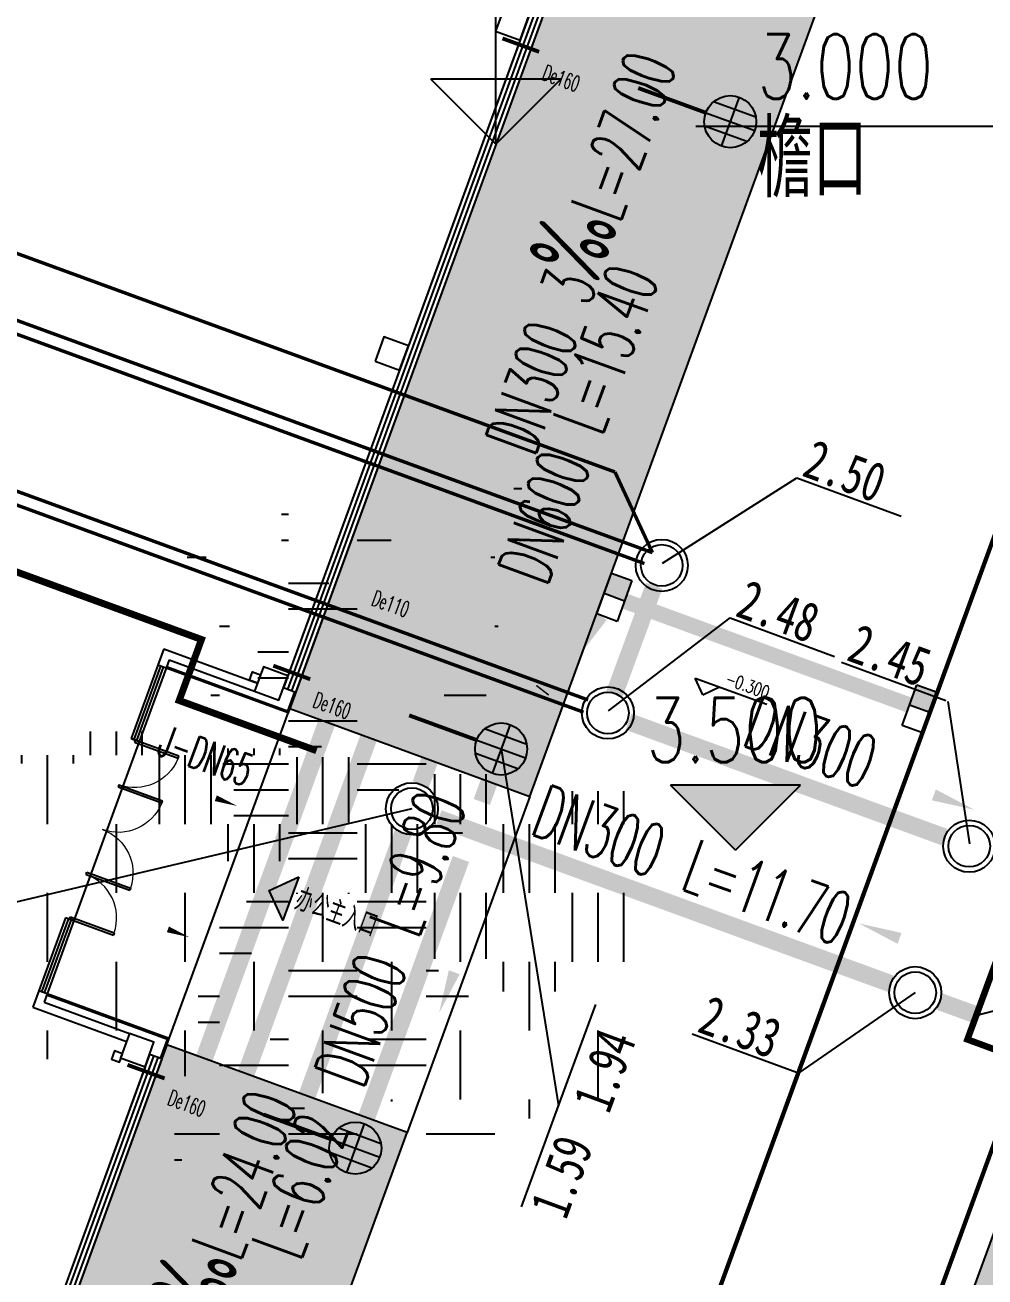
# Model space of a CAD drawing. Extents: x -111898 to 889894, y -2 to 1194865.
# Drawn here: x 726037 to 748177, y 953080 to 981947 of the extents above; entities that cross this region are included whole.
import ezdxf

# ---------------------------------------------------------------- set-up
doc = ezdxf.new("R2010")
doc.units = 0
doc.header["$LTSCALE"] = 10
doc.header["$MEASUREMENT"] = 0
doc.linetypes.add('CONTINOUS', pattern=[0])
doc.layers.get('Defpoints').update_dxf_attribs({"color": 210})
for name, color, linetype in [('0-WALL', 252, 'Continuous'), ('1-单体污水', 50, 'Continuous'), ('1-单体雨水', 131, 'Continuous'), ('10平面$0$A-TEXT', 61, 'Continuous'), ('10平面$0$FH-tri', 180, 'Continuous'), ('10平面$0$WINDOW', 4, 'Continuous'), ('A-HATCH-1', 8, 'Continuous'), ('CURTWALL', 252, 'Continuous'), ('DIM_污水', 2, 'Continuous'), ('DIM_雨水', 4, 'Continuous'), ('Gps-ZF雨水', 4, 'TG_Y'), ('TEXT_污水', 2, 'Continuous'), ('TEXT_给水', 3, 'Continuous'), ('TEXT_雨水', 4, 'Continuous'), ('TWT_雨水口', 4, 'Continuous'), ('WALL', 252, 'Continuous'), ('WELL_污水', 2, 'Continuous'), ('WELL_雨水', 4, 'Continuous'), ('WINDOW', 252, 'Continuous'), ('污水标高', 2, 'Continuous'), ('雨水标高', 4, 'Continuous')]:
    doc.layers.add(name, color=color, linetype=linetype)
for name, color, linetype, lineweight in [('GPS-ZF污水', 2, 'TG_W', 60), ('GPS-ZF消防', 1, 'TG_X', 60), ('GPS-ZF给水', 3, 'TG_J', 60)]:
    doc.layers.add(name, color=color, linetype=linetype, lineweight=lineweight)
doc.styles.add('-宋体', font='', dxfattribs={"width": 0.75})
doc.styles.add('10平面$0$A-STANDARD', font='SIMPLEX', dxfattribs={"bigfont": 'GBCBIG'})
doc.styles.add('_TWT_PIPEDN', font='SIMPLEX', dxfattribs={"width": 0.6, "height": 3, "bigfont": 'HZTXT'})
doc.styles.add('A-STANDARD', font='SIMPLEX', dxfattribs={"bigfont": 'GBCBIG'})
doc.styles.add('TG_LINETYPE', font='SIMPLEX', dxfattribs={"width": 0.8, "height": 3.5, "bigfont": 'HZTXT'})
doc.styles.get('-宋体').set_extended_font_data('SimSun')
doc.linetypes.add('TG_J', pattern='A,2,-0.3,["J",TG_LINETYPE,S=0.1,R=0,X=-0.23,Y=-0.15],0', length=2.3)
doc.linetypes.add('TG_W', pattern='A,2,-0.3,["W",TG_LINETYPE,S=0.1,R=0,X=-0.23,Y=-0.15],0', length=2.3)
doc.linetypes.add('TG_WX', pattern='A,3,-0.6,["WX",TG_LINETYPE,S=0.1,R=0,X=-0.52,Y=-0.15],0', length=3.6)
doc.linetypes.add('TG_X', pattern='A,5,-0.3,["X",TG_LINETYPE,S=0.1,R=0,X=-0.23,Y=-0.15],0', length=5.3)
doc.linetypes.add('TG_Y', pattern='A,2,-0.3,["Y",TG_LINETYPE,S=0.1,R=0,X=-0.25,Y=-0.15],0', length=2.3)
pattern_1 = [(359.7997433640027, (-824318.4315037844, 704905.547007917), (1605.582436069864, 1594.398018370558), [240, -48, 64, -48, 240, -960]), (359.7997433640027, (-824398.2632298586, 704953.8263224349), (1605.582436069864, 1594.398018370558), [160, -120, 240, -120, 160, -800]), (359.7997433640027, (-823836.0297703859, 705591.8651379333), (1605.582436069864, 1594.398018370558), [200, -80, 200, -1120]), (359.7997433640027, (-824634.9064412233, 705914.6592878089), (1605.582436069864, 1594.398018370558), [80, -160, 80, -1280]), (89.79974336400268, (-824474.9074177858, 705914.1000703559), (-1594.398018370558, 1605.582436069864), [143.9999999999999, -1456]), (89.79974336400268, (-823998.2656712648, 704952.4282678352), (-1594.398018370558, 1605.582436069864), [159.9999999999999, -1440]), (89.79974336400268, (-823596.0312352297, 705591.0263069854), (-1594.398018370558, 1605.582436069864), [159.9999999999999, -1440]), (44.79974336400269, (-823790.3228688356, 704935.7013820396), (5.59220884975889, 1599.99022725065), [160, -2102.7416992]), (134.7997433640026, (-824206.3203282473, 704937.1553562866), (-1599.99022725065, 5.59220884975889), [160, -2102.741699199999]), (63.23469218400269, (-823838.2946248171, 704943.8691028343), (5.59220893125007, 1599.990227220076), [160, -3417.7087632]), (75.76349989400268, (-823918.2661595461, 704952.1486643539), (5.592208906717815, 1599.990226980322), [159.9999999999999, -6436.969001599997]), (75.76349989400268, (-823516.0317235109, 705590.7466996894), (5.592208906717815, 1599.990226980322), [127.9999999999999, -6468.969001599997]), (75.76349989400268, (-824442.9076237795, 705913.9882301078), (5.592208906717815, 1599.990226980322), [112, -6484.969001599996]), (103.8359868340026, (-824078.2651829836, 704952.707878469), (5.592208790911286, 1599.990226980727), [160, -6436.9690016]), (103.8359868340026, (-823676.0307545778, 705591.3059200034), (5.592208790911286, 1599.990226980727), [128, -6468.9690016]), (103.8359868340026, (-824506.9072194216, 705914.2119125114), (5.592208790911286, 1599.990226980727), [112, -6484.969001599999]), (116.3647945640027, (-824158.2926564333, 704944.987541555), (5.592208209553519, 1599.990227222598), [159.9999999999999, -3417.706876319998])]

# ---------------------------------------------------------------- blocks, each defined once
blk = doc.blocks.new('10平面$0$JYC-1')
at = {"layer": '10平面$0$FH-tri'}
h = blk.add_hatch(color=2, dxfattribs=at)
h.dxf.hatch_style = 1
h.paths.add_polyline_path([(-244712.9403285183, 303230.2219687441), (-243462.9403285185, 301980.2219687448), (-244712.9403285192, 301980.2219687445)])
at = {"layer": '10平面$0$FH-tri', "color": 2}
blk.add_lwpolyline([(-244712.9403285183, 303230.2219687441), (-243462.9403285185, 301980.2219687448), (-243462.9403285185, 301980.2219687448), (-244712.9403285192, 301980.2219687445)], close=True, dxfattribs=at)
at = {"layer": '10平面$0$A-TEXT', "style": '10平面$0$A-STANDARD'}
blk.add_text('办公主入口', height=900.2364066193842, rotation=44.99999999999864, dxfattribs=at).set_placement((-243690.3052775309, 302507.882281895, -1.203174875455624e-09))
blk = doc.blocks.new('4#')
at = {"layer": 'GPS-ZF污水', "linetype": 'CONTINOUS', "const_width": 150}
blk.add_lwpolyline([(-20410.67418328507, 40023.72065235346), (-15610.67418328507, 40023.72065235346), (-15610.67418328507, 42123.72065235346), (-20410.67418328507, 42123.72065235346), (-20410.67418328507, 40023.72065235346)], dxfattribs=at)
at = {"layer": 'GPS-ZF污水', "linetype": 'CONTINOUS'}
for centre in [(-19022.24615546686, 41073.72065235346), (-16747.30680703113, 41073.72065235346)]:
    blk.add_ellipse(centre, major_axis=(352.6904729727191, -8.790351341670155), ratio=0.9999999999902313, start_param=3.166511194156282, end_param=9.449696501335868, dxfattribs=at)
at = {"layer": 'GPS-ZF污水', "linetype": 'CONTINOUS', "style": '-宋体', "width": 0.75}
blk.add_text('4#', height=604.2194092827003, dxfattribs=at).set_placement((-18212.9253522713, 40803.8970709756))
blk = doc.blocks.new('$DorLib2D$00000001')
for p, q in [((0.45, 0.9750000000000001), (0.5000000000000002, 0.9750000000000001)), ((0.45, 0), (0.45, 0.9750000000000001)), ((0.5, 0), (0.5, 0.9750000000000001)), ((0.5, 0), (0.45, 0))]:
    blk.add_line(p, q)
at = {"lineweight": 13}
blk.add_arc((0.475, 0), 0.975, 91.4692835813538, 180, dxfattribs=at)
blk = doc.blocks.new('10平面$0$$DorLib2D$00000002')
for p, q in [((-0.5, -1e-16), (-0.5000000000000007, 0.4875)), ((-0.4750000000000007, 0.4875), (-0.5000000000000007, 0.4875)), ((-0.475, 0), (-0.4750000000000007, 0.4875)), ((0.475, 0), (0.4750000000000007, 0.4875)), ((0.4750000000000007, 0.4875), (0.5000000000000007, 0.4875)), ((0.5, -1e-16), (0.5000000000000007, 0.4875)), ((-0.5, -1e-16), (-0.475, 0)), ((0.5, -1e-16), (0.475, 0))]:
    blk.add_line(p, q)
at = {"lineweight": 13}
for centre, start, end in [((-0.4875, 0), 0, 88.53071641864632), ((0.4875, 0), 91.46928358135372, 180)]:
    blk.add_arc(centre, 0.4875, start, end, dxfattribs=at)
blk = doc.blocks.new('10平面$0$$DorLib2D$00000001')
for p, q in [((0.45, 0.9750000000000001), (0.5000000000000002, 0.9750000000000001)), ((0.45, 0), (0.45, 0.9750000000000001)), ((0.5, 0), (0.5, 0.9750000000000001)), ((0.5, 0), (0.45, 0))]:
    blk.add_line(p, q)
at = {"lineweight": 13}
blk.add_arc((0.475, 0), 0.975, 91.4692835813538, 180, dxfattribs=at)
blk = doc.blocks.new('$TWTSYS$00000376')
for radius in [0.5, 0.4]:
    blk.add_circle((0, 0, 1e-08), radius)
blk = doc.blocks.new('$TWTSYS$00000375')
for p, q in [((0, 0.5, 1e-08), (0, -0.5, 1e-08)), ((0.4330127018911298, 0.25, 1e-08), (-0.4330127018911298, 0.25, 1e-08)), ((-0.5, 0, 1e-08), (0.5, 0, 1e-08)), ((0.4330127018911298, -0.25, 1e-08), (-0.4330127018911298, -0.25, 1e-08))]:
    blk.add_line(p, q)
blk.add_circle((0, 0, 1e-08), 0.5)
blk = doc.blocks.new('$TwtSys$00000424')
for p, q in [((-500, 250), (500, 250)), ((-500, -250), (-500, 250)), ((0, -250), (0, 250)), ((500, 250), (500, -250)), ((500, -250), (-500, -250))]:
    blk.add_line(p, q)
blk.add_solid([(0, 250), (500, 250), (0, -250), (500, -250)])

msp = doc.modelspace()

# ---------------------------------------------------------------- hatches: boundary and pattern name
at = {"layer": '0-WALL'}
h = msp.add_hatch(dxfattribs=at)
h.set_pattern_fill('草坪或沼泽', color=8, scale=400, angle=-0.2002566359973439)
h.set_pattern_definition([(359.7997433640027, (-824318.4315037844, 704905.547007917), (1605.582436069863, 1594.398018370559), [240, -48, 64, -48, 240, -960]), (359.7997433640027, (-824398.2632298586, 704953.8263224349), (1605.582436069863, 1594.398018370559), [160, -120, 240, -120, 160, -800]), (359.7997433640027, (-823836.0297703859, 705591.8651379333), (1605.582436069863, 1594.398018370559), [200, -80, 200, -1120]), (359.7997433640027, (-824634.9064412233, 705914.6592878089), (1605.582436069863, 1594.398018370559), [80, -160, 80, -1280]), (89.79974336400268, (-824474.9074177858, 705914.1000703559), (-1594.398018370559, 1605.582436069863), [143.9999999999999, -1456]), (89.79974336400268, (-823998.2656712648, 704952.4282678352), (-1594.398018370559, 1605.582436069863), [159.9999999999999, -1440]), (89.79974336400268, (-823596.0312352297, 705591.0263069854), (-1594.398018370559, 1605.582436069863), [159.9999999999999, -1440]), (44.79974336400269, (-823790.3228688356, 704935.7013820396), (5.592208849759004, 1599.99022725065), [160, -2102.7416992]), (134.7997433640026, (-824206.3203282473, 704937.1553562866), (-1599.99022725065, 5.592208849759004), [160, -2102.741699199999]), (63.23469218400269, (-823838.2946248171, 704943.8691028343), (5.59220893125007, 1599.990227220076), [160, -3417.7087632]), (75.76349989400268, (-823918.2661595461, 704952.1486643539), (5.592208906717815, 1599.990226980322), [159.9999999999999, -6436.969001599997]), (75.76349989400268, (-823516.0317235109, 705590.7466996894), (5.592208906717815, 1599.990226980322), [127.9999999999999, -6468.969001599997]), (75.76349989400268, (-824442.9076237795, 705913.9882301078), (5.592208906717815, 1599.990226980322), [112, -6484.969001599996]), (103.8359868340026, (-824078.2651829836, 704952.707878469), (5.592208790911286, 1599.990226980727), [160, -6436.9690016]), (103.8359868340026, (-823676.0307545778, 705591.3059200034), (5.592208790911286, 1599.990226980727), [128, -6468.9690016]), (103.8359868340026, (-824506.9072194216, 705914.2119125114), (5.592208790911286, 1599.990226980727), [112, -6484.969001599999]), (116.3647945640027, (-824158.2926564333, 704944.987541555), (5.592208209553178, 1599.990227222599), [159.9999999999999, -3417.706876319998])])
edge = h.paths.add_edge_path()
edge.add_line((741503.080184448, 933538.3785041557), (741712.8743052366, 934018.5682772384))
edge.add_line((741712.8743052366, 934018.5682772384), (745060.9552454832, 941812.8928240524))
edge.add_line((745060.9552454832, 941812.8928240524), (766890.8625025633, 1001849.757060884))
edge.add_line((766890.8625025633, 1001849.757060884), (760346.9803385618, 1016169.016480802))
edge.add_line((760346.9803385618, 1016169.016480802), (737579.7813486937, 1026362.540142416))
edge.add_line((737579.7813486937, 1026362.540142416), (720756.1066737059, 1037729.772585748))
edge.add_line((720756.1066737059, 1037729.772585748), (653654.6482844236, 1067773.00730121))
edge.add_line((653654.6482844236, 1067773.00730121), (467795.2523722532, 820503.805057405))
edge.add_line((467795.2523722532, 820503.805057405), (468143.5819697264, 820404.8905800567))
edge.add_line((468143.5819697264, 820404.8905800567), (647181.9210581663, 1058601.17751634))
edge.add_line((647181.9210581663, 1058601.17751634), (648464.5571284178, 1058132.562714933))
edge.add_line((648464.5571207884, 1058132.562719224), (650350.2345347288, 1063296.799167989))
edge.add_line((650350.2345423582, 1063296.79916179), (720796.1482157591, 1037558.685605405))
edge.add_line((720796.1482157591, 1037558.685607313), (718909.6024165037, 1032395.073365091))
edge.add_line((718909.6024165037, 1032395.073367475), (725484.4925989988, 1029992.897046445))
edge.add_line((725484.4925989988, 1029992.897044061), (726513.2580256346, 1032808.654232858))
edge.add_line((726513.2580256346, 1032808.654232858), (729331.0694041136, 1031779.138290285))
edge.add_line((729331.0694041136, 1031779.138290285), (728302.3631129148, 1028963.455247758))
edge.add_line((728302.3631129148, 1028963.455247758), (747084.5603098753, 1022101.192045091))
edge.add_line((747084.5603098753, 1022101.192045091), (755217.1409678343, 1018452.950707315))
edge.add_arc((743028.4986796263, 1006160.869893907), 17310.63983173795, -14.619993948344586, 45.2420907396521, ccw=False)
edge.add_line((759778.639899719, 1001791.542619108), (760685.9860529783, 1001458.081477521))
edge.add_line((760685.9860529783, 1001458.081477521), (765094.6488947752, 999847.3091386543))
edge.add_line((765094.6488947752, 999847.3091386543), (740941.6856303099, 933744.019746183))
edge.add_line((740941.6856303099, 933744.019746183), (741503.080184448, 933538.3785041557))
h = msp.add_hatch(dxfattribs=at)
h.set_pattern_fill('草坪或沼泽', color=8, scale=400, angle=-0.2002566359973439)
h.set_pattern_definition(pattern_1)
h.paths.add_polyline_path([(732141.3903880003, 966183.5176585899), (737682.6845164183, 964158.9496759162), (749076.0182413938, 995342.7907923446), (743534.7229609373, 997367.3591955886)])
msp.add_hatch(color=8, dxfattribs=at).paths.add_polyline_path([(742424.2002406004, 962921.2222536788), (743924.2002406004, 964421.2222536788), (740924.2002406004, 964421.2222536788)], flags=17)
h = msp.add_hatch(dxfattribs=at)
h.set_pattern_fill('草坪或沼泽', color=8, scale=400, angle=-0.2002566359973439)
h.set_pattern_definition(pattern_1)
edge = h.paths.add_edge_path()
edge.add_line((734851.5096888426, 956409.9530242668), (729310.2158732298, 958434.5208972679))
edge.add_line((729310.2158732298, 958434.5208972679), (717831.0927271727, 927015.868822454))
edge.add_line((717831.0926966551, 927015.8688310371), (713322.5828928831, 928663.090125917))
edge.add_line((713322.5829234007, 928663.0901211486), (712327.3821177366, 925939.2003539787))
edge.add_line((712327.3821177366, 925939.200350164), (712514.8227686766, 925870.7170089469))
edge.add_arc((716118.135817993, 935733.0765351043), 10500.00001626068, 249.9297113536683, 339.9297093554047)
edge.add_line((725980.4952158812, 932129.7631453262), (734851.5096888426, 956409.9530242668))
at = {"layer": 'A-HATCH-1'}
h = msp.add_hatch(dxfattribs=at)
h.set_pattern_fill('EARTH', color=256, scale=500)
h.set_pattern_definition([(0, (-40587605876.73991, -3379392106.176854), (1587.5, 1587.5), [1587.5, -1587.5]), (0, (-40587605876.73991, -3379391510.864357), (1587.5, 1587.5), [1587.5, -1587.5]), (0, (-40587605876.73992, -3379390915.551856), (1587.5, 1587.5), [1587.5, -1587.5]), (90, (-40587605678.30241, -3379390717.114344), (-1587.5, 1587.5), [1587.5, -1587.5]), (90, (-40587605082.98991, -3379390717.114352), (-1587.5, 1587.5), [1587.5, -1587.5]), (90, (-40587604487.67741, -3379390717.114357), (-1587.5, 1587.5), [1587.5, -1587.5])])
h.paths.add_polyline_path([(729310.2158274534, 958434.5209192024), (732141.3903803709, 966183.5176576362), (737682.6845087889, 964158.9496749626), (734851.509986389, 956409.9529160247)])
at = {"layer": 'GPS-ZF给水', "linetype": 'Continuous'}
for points in [[(730106.3133082642, 967778.7604035041), (730133.7671224498, 967853.902190054), (730208.9089082507, 967826.4483760995)], [(730106.3133082642, 967778.7604035041), (730181.4550950392, 967751.3065900303), (730208.9089082507, 967826.4483760995)], [(729592.2578196822, 966371.7774370934), (729517.116032829, 966399.2312505717), (729489.6634014114, 966324.0926991208)], [(729592.2578196822, 966371.7774370934), (729564.8007707765, 966296.6368324362), (729489.6634014114, 966324.0926991208)]]:
    msp.add_hatch(color=256, dxfattribs=at).paths.add_polyline_path(points)

# ---------------------------------------------------------------- linework, layer by layer
at = {"layer": '0-WALL'}
for p, q in [((765094.6488947752, 999847.3091386543), (740941.6856303099, 933744.019746183)), ((736896.679793823, 979198.8659142242), (736896.679793823, 984652.8519757972)), ((736896.679793823, 979198.8659142242), (735396.679793823, 980698.8659142242)), ((738396.679793823, 980698.8659142242), (735396.679793823, 980698.8659142242)), ((736896.679793823, 979198.8659142242), (738396.679793823, 980698.8659142242)), ((750251.5878138426, 979605.2216104255), (741509.3835825804, 979605.2216104255)), ((742424.2002406004, 962921.2222536788), (740924.2002406004, 964421.2222536788)), ((743924.2002406004, 964421.2222536788), (740924.2002406004, 964421.2222536788)), ((742424.2002406004, 962921.2222536788), (743924.2002406004, 964421.2222536788))]:
    msp.add_line(p, q, dxfattribs=at)
at = {"layer": '0-WALL', "color": 8, "const_width": 100}
msp.add_lwpolyline([(736867.1612925413, 938615.771479486), (741375.6199335936, 936969.0708917365), (764609.3808436277, 1000558.909410356), (760100.8714213255, 1002206.13904035)], close=True, dxfattribs=at)
at = {"layer": '0-WALL'}
msp.add_lwpolyline([(732141.3903880003, 966183.5176585899), (737682.6845164183, 964158.9496759162), (749076.0182413938, 995342.7907923446), (743534.7229609373, 997367.3591955886)], close=True, dxfattribs=at)
for points in [[(732278.6594080809, 966559.226636766), (732107.0730738523, 966089.5904678092), (729289.2560648802, 967119.1084765182)], [(732250.4812388304, 966569.5218170867), (732089.1900782469, 966128.0638183341), (729299.5512461546, 967147.2866462455)], [(729161.9272150877, 958116.0708030448), (729323.2183680418, 958557.5288017974), (726533.5795283201, 959576.7516301856)], [(729190.1053843382, 958105.7756227241), (729361.6917185667, 958575.4117916808), (726543.8747095945, 959604.929799913)]]:
    msp.add_lwpolyline(points, dxfattribs=at)
msp.add_lwpolyline([(734851.5096888426, 956409.9530242668), (729310.2158732298, 958434.5208972679), (717831.0926966551, 927015.8688310371), (713322.5829234007, 928663.0901211486), (712327.3821177366, 925939.200350164), (712514.8227686766, 925870.7170089469, 0.4142135521580693), (725980.4952158812, 932129.7631453262)], format="xyb", close=True, dxfattribs=at)
at = {"layer": '1-单体污水', "const_width": 80}
for points in [[(723939.9300608519, 977377.8230417953), (739643.0027766111, 971640.546240686)], [(721870.8060908201, 976590.0668987022), (740507.347625244, 969781.0175260291)], [(722019.694625366, 976216.2727793441), (740322.1554102781, 969529.2831944213)], [(720852.9075388792, 973022.7468079315), (739022.0258936766, 966384.4752286659)], [(721999.1877817991, 972284.5455178008), (738918.4349055174, 966102.9270628677)], [(740507.347625244, 969781.0175260291), (739643.0027766111, 971640.546240686)]]:
    msp.add_lwpolyline(points, dxfattribs=at)
at = {"layer": '1-单体雨水', "const_width": 90}
for points in [[(737048.002349365, 981638.2478655562), (737893.2744551083, 981329.4191331373)], [(740179.4639806162, 980494.1366147212), (741739.0738062749, 979924.3173550372)], [(731763.1378779295, 967173.4392279373), (732614.6458677398, 966862.3387688405)], [(734895.8891996767, 966028.881119154), (736454.2210763961, 965459.5408803379)], [(728400.6181788328, 957970.1371725784), (729256.0902926038, 957657.581763709)], [(731534.1772313562, 956825.2596071828), (733091.6896128799, 956256.2066697581)]]:
    msp.add_lwpolyline(points, dxfattribs=at)
at = {"layer": 'A-HATCH-1'}
msp.add_lwpolyline([(729310.2158274534, 958434.5209192024), (732141.3903803709, 966183.5176576362), (737682.6845087889, 964158.9496749626), (734851.509986389, 956409.9529160247)], close=True, dxfattribs=at)
at = {"layer": 'CURTWALL'}
for p, q in [((744007.9211394407, 999536.7101749132), (731996.8777052977, 966662.1784390161)), ((744101.8483729246, 999502.3929079757), (732090.8049387815, 966627.8611720786)), ((744195.7756064085, 999468.0756410384), (732184.7321722654, 966593.5439051413)), ((744289.7028398925, 999433.7583741008), (732278.6594057494, 966559.2266382037)), ((732278.6594057494, 966559.2266382037), (731996.8777052977, 966662.1784390161)), ((728908.3236739326, 958208.7274273776), (717789.5291793037, 927776.3037790202)), ((729002.2509074095, 958174.4101604209), (717883.4564127806, 927741.9865120635)), ((729096.1781408864, 958140.0928934643), (717977.3836462575, 927707.6692451069)), ((729190.1053743633, 958105.7756265076), (718071.3108797343, 927673.3519781502)), ((729190.1053743633, 958105.7756265076), (728908.3236739326, 958208.7274273776))]:
    msp.add_line(p, q, dxfattribs=at)
at = {"layer": 'Defpoints', "color": 1}
for points in [[(731398.9970240477, 966774.1548079238), (731211.1425547483, 966842.789341806), (731279.7770914915, 967030.6438087211), (731467.6315531614, 966962.009274839)], [(728286.3507075193, 958223.0407894836), (728098.49623822, 958291.6753233657), (728029.8617091062, 958103.8208559738), (728217.7161707762, 958035.1863225685)]]:
    msp.add_lwpolyline(points, close=True, dxfattribs=at)
at = {"layer": 'DIM_污水'}
for points in [[(745482.6118693235, 964752.8791578994, 0, 0, 0), (747935.6889262083, 963850.3100661025, 0, 266.6666666666667, 0), (746997.1974497876, 964195.6124678982, 0, 0, 0)], [(747721.0710673216, 960330.0931090103, 0, 0, 0), (745267.9940104368, 961232.6622008071, 0, 266.6666666666667, 0), (746206.4854868575, 960887.3597990115, 0, 0, 0)]]:
    msp.add_lwpolyline(points, format="xyseb", dxfattribs=at)
at = {"layer": 'DIM_雨水'}
for points in [[(741996.6099467161, 976662.1188410507, 0, 0, 0), (741083.333297241, 974213.0080240951, 0, 266.6666666666667, 0), (741432.7321665116, 975149.9821059952, 0, 0, 0)], [(736500.1669840696, 961618.2145293937, 0, 0, 0), (735586.8903345945, 959169.1037124381, 0, 266.6666666666667, 0), (735936.2892038651, 960106.0777943382, 0, 0, 0)]]:
    msp.add_lwpolyline(points, format="xyseb", dxfattribs=at)
at = {"layer": 'GPS-ZF污水', "ltscale": 0.1, "const_width": 400}
for points in [[(738061.1846312815, 972367.5310879835), (744018.7428215016, 988673.3224090524)], [(737563.584323932, 971005.6028425725), (737965.0952588816, 972104.5352087157)], [(737460.6314249184, 970723.8215433196), (737467.494951532, 970742.6069633047)], [(736293.8318902408, 967530.3001175103), (737364.5420525185, 970460.8256640518)], [(739627.3683390501, 966517.0059550987), (740546.3145289305, 969015.9415372596)], [(736190.8789916103, 967248.5188193058), (736197.7425178408, 967267.3042382424)], [(735164.7892438667, 964440.11900697), (736094.7896192103, 966985.522940038)], [(739957.5231928709, 965882.9857209907), (747249.8091355066, 963218.7044746664)], [(746004.1618654828, 959841.0765626347), (735575.104529846, 963651.3964136825)], [(726928.54987239, 941897.5946760701), (734752.9776470887, 963312.9938080034)], [(747131.2901292727, 959429.2733608913), (747976.6363367918, 959120.420956491)]]:
    msp.add_lwpolyline(points, dxfattribs=at)
at = {"layer": 'GPS-ZF消防', "linetype": 'TG_WX', "ltscale": 0.1, "const_width": 400}
for points in [[(736653.7349407963, 972881.757099347), (751402.469474304, 1013260.519980787)], [(736156.2606332086, 971519.7828187702), (736557.6699000163, 972618.7523314437)], [(736053.3338034026, 971237.9919949251), (736060.1955924286, 971256.7780508669)], [(734886.8297196133, 968044.3626233644), (735957.2687626226, 970974.9872270217)], [(734783.9028901837, 967762.5718005494), (734790.7646788332, 967781.3578554611)], [(708659.4743869149, 896239.6827316572), (734687.8378494036, 967499.567032646)]]:
    msp.add_lwpolyline(points, dxfattribs=at)
at = {"layer": 'GPS-ZF给水', "ltscale": 0.1, "const_width": 400}
for points in [[(735685.2148672672, 973235.6157129883), (751043.1433253172, 1015326.924401639)], [(735188.2068055059, 971873.4710848582), (735589.2398696657, 972972.578073409)], [(735085.3764414019, 971591.64501633), (735092.2318079046, 971610.4334452789)], [(733919.9656354863, 968397.6162047705), (734989.4014438004, 971328.6073767507)], [(733817.1352717537, 968115.79013726), (733823.9906378849, 968134.5785651911)], [(732758.6301798704, 965214.7566617712), (733721.1602741522, 967852.7524976806)], [(696625.8727933106, 866186.0986526567), (732758.6301798704, 965214.7566617712)]]:
    msp.add_lwpolyline(points, dxfattribs=at)
at = {"layer": 'GPS-ZF给水', "linetype": 'Continuous', "ltscale": 0.1, "const_width": 160}
for points in [[(720768.9498820188, 971190.2608832107), (730106.3133082273, 967778.7604035125)], [(729592.2578196409, 966371.7774370895), (730106.3133082273, 967778.7604035125)], [(729592.2578196409, 966371.7774370895), (732758.6301798704, 965214.7566622482)]]:
    msp.add_lwpolyline(points, dxfattribs=at)
at = {"layer": 'Gps-ZF雨水', "ltscale": 0.1}
for points, const_width in [([(742508.5408082787, 980281.9771532982), (747656.1308593369, 994371.0621719961)], 400), ([(746265.6487026925, 987086.991066471), (742544.0234293821, 979629.599686502)], 360), ([(739433.702935777, 971866.0676120131), (742096.7336042222, 979154.8503515878)], 400), ([(738936.107935457, 970504.1374275034), (739337.6145882007, 971603.0713583133)], 400), ([(738833.1561344516, 970222.3557270265), (738840.0195878807, 970241.1411738036)], 400), ([(737666.3690439988, 967028.8297543734), (738737.0677868753, 969959.3594733267)], 400), ([(746436.3876550688, 966263.8587773462), (739862.3111888639, 968665.7978271794)], 360), ([(739306.9194233727, 968336.390072623), (738154.3264746394, 966843.5716524977)], 360), ([(737563.4172433829, 966747.0480549628), (737570.2806964224, 966765.8335006736)], 400), ([(737983.2093632307, 966621.943734168), (737961.9820311338, 966594.45046137)], 360), ([(737790.8649197252, 966372.8225430403), (737100.6584620359, 965478.8790959106)], 360), ([(737223.6894898891, 965817.2045442736), (737467.3288958066, 966484.051801263)], 400), ([(736571.6510862382, 964032.5588345556), (736811.8822854421, 964690.0777420308)], 400), ([(733861.1566154027, 956613.8664703332), (736091.2093477333, 962717.5775662849)], 400), ([(731795.07836833, 950958.9577145547), (733449.3494108444, 955486.7396686078)], 400)]:
    msp.add_lwpolyline(points, dxfattribs=dict(at, const_width=const_width))
at = {"layer": 'WALL', "color": 8}
for p, q in [((744101.8483652952, 999502.3928855644), (732090.8049235228, 966627.8611520515)), ((744195.7755961302, 999468.0756181465), (732184.7321543577, 966593.5438851104)), ((744289.7028345945, 999433.7583512054), (732278.6593851927, 966559.2266181693)), ((737453.3231348875, 981596.608541368), (734879.5281138304, 974552.0660308586)), ((734673.6245112303, 973988.5026301132), (732099.8294901731, 966943.9601167426)), ((729238.6706538084, 967563.4519270645), (729101.4015803221, 967187.7429913268)), ((729238.6706538084, 967563.4519270645), (731398.9970087889, 966774.1547883735)), ((729101.4015803221, 967187.7429913268), (728483.6907801512, 965497.0527862296)), ((729164.0197367552, 967164.8648132072), (728546.3089289549, 965474.1746085868)), ((729226.6378931883, 967141.9866350875), (728608.927085388, 965451.2964304672)), ((729289.2560496214, 967119.1084574447), (728671.5452418211, 965428.4182523475)), ((729289.2560496214, 967119.1084574447), (729101.4015803221, 967187.7429913268)), ((729357.8905863645, 967306.9629257903), (729289.2560496214, 967119.1084574447)), ((729357.8905863645, 967306.9629257903), (731330.3624720457, 966586.3003214584)), ((741672.6206507566, 966505.0522907958), (741493.7907557371, 966889.7857922302)), ((741493.7907557371, 966889.7857922302), (743146.9100642088, 966285.8018940673)), ((732278.6593851927, 966559.2266181693), (731996.877677429, 966662.1784232841)), ((741672.6206507566, 966505.0522907958), (742057.3541560057, 966683.8821905837)), ((728671.5452494505, 965428.4182580695), (728294.0553126219, 964395.2186897979)), ((728483.6907801512, 965497.0527948127), (728671.5452494505, 965428.4182595001)), ((728671.5452418211, 965428.4182523475), (728483.6907801512, 965497.0527862296)), ((728294.0553126219, 964395.2186897979), (727539.0754389646, 962328.8195532546)), ((727539.0754389646, 962328.8195546851), (727161.585502136, 961295.6199864135)), ((726973.7310328367, 961364.2545202957), (726356.0202250364, 959673.5643156753)), ((727036.3491892698, 961341.3763426528), (726418.6383814695, 959650.6861375556)), ((727098.9673457029, 961318.4981645332), (726481.2565379026, 959627.8079599128)), ((727161.585502136, 961295.6199864135), (726543.8746943357, 959604.9297817932)), ((727161.585502136, 961295.6199864135), (726973.7310328367, 961364.2545202957)), ((727161.585502136, 961295.6199864135), (726973.7310328367, 961364.2545202957)), ((726356.0202250364, 959673.5643156753), (726218.7511591795, 959297.8553837524)), ((726543.8746943357, 959604.9297817932), (726356.0202250364, 959673.5643156753)), ((726543.8746943357, 959604.9297817932), (726475.240165222, 959417.0753167854)), ((726218.7511591795, 959297.8553837524), (728379.07751416, 958508.5582469688)), ((726475.240165222, 959417.0753167854), (728447.7120432737, 958696.4127138839)), ((729002.2508921507, 958174.4101413474), (717883.4563898924, 927741.9864963279)), ((729096.1781229856, 958140.0928744064), (717977.3836283567, 927707.66922891)), ((729190.1053538206, 958105.7756074653), (718071.3108591917, 927673.3519619689)), ((729190.1053538206, 958105.7756074653), (728908.3236460569, 958208.7274121032)), ((728805.371856201, 957926.9457081542), (726231.5768351438, 950882.4031990753))]:
    msp.add_line(p, q, dxfattribs=at)
for points in [[(736889.7597193602, 981802.5121487365), (737453.3231196287, 981596.6085470901), (737659.2267222288, 982160.1719478355), (737095.6633219603, 982366.0755494819)], [(734110.0610957029, 974194.406236528), (734673.6244959715, 973988.5026348815), (734879.5280985716, 974552.0660356269), (734315.964698303, 974757.9696377502)], [(731330.3624720457, 966586.3003214584), (731893.9258723143, 966380.396719812), (732099.8294749144, 966943.9601210342), (731536.2660746458, 967149.8637226806)], [(728241.8084406736, 958132.8493131385), (728805.3718485716, 957926.9457114921), (729011.2754435423, 958490.5091122375), (728447.7120432737, 958696.4127138839)]]:
    msp.add_lwpolyline(points, close=True, dxfattribs=at)
for points in [[(729289.2560496214, 967119.1084574447), (729101.4015803221, 967187.7429913268)], [(732278.6593928221, 966559.2266172157), (732107.0730585936, 966089.5904482589), (729289.2560496214, 967119.1084574447)], [(732250.4812235716, 966569.5217970596), (732089.1900629881, 966128.063798307), (729299.5512308958, 967147.286627172)], [(728671.5452418211, 965428.4182523475), (728483.6907801512, 965497.0527862296)], [(726543.8746943357, 959604.9297817932), (726356.0202250364, 959673.5643156753)], [(729161.9271921995, 958116.0707839713), (729323.218352783, 958557.5287827239), (726533.5795130613, 959576.751611589)], [(729190.1053690794, 958105.7756036506), (729361.6917033079, 958575.4117726074), (726543.8746943357, 959604.9297817932)]]:
    msp.add_lwpolyline(points, dxfattribs=at)
for points in [[(729558.4186091307, 964439.849560617, 0, 0, 0), (730929.7562174681, 963938.8174632774, 0, 140, 0), (730436.638236511, 964118.9831145988, 0, 0, 0)], [(728453.4026102903, 961415.3926428542, 0, 0, 0), (729824.7402186277, 960914.3605450378, 0, 140, 0), (729331.6222453001, 961094.526196836, 0, 0, 0)]]:
    msp.add_lwpolyline(points, format="xyseb", dxfattribs=at)
at = {"layer": 'WINDOW'}
for p, q in [((728483.69079541, 965497.0528134094), (728671.5452647093, 965428.4182785735)), ((727161.5855173948, 961295.6200050102), (726973.7310480955, 961364.2545388923))]:
    msp.add_line(p, q, dxfattribs=at)
at = {"layer": '污水标高', "color": 2}
for p, q in [((740737.9750285032, 969537.0573776946), (743837.0196680906, 971508.3252290473)), ((743837.01967572, 971508.3252276168), (746245.416778076, 970622.195392488)), ((739495.524413574, 966136.4009522186), (742300.9151530149, 968275.2706693397)), ((742300.9151530149, 968275.2706693397), (744709.3122553709, 967389.1408342109)), ((744865.2924723509, 967256.747971891), (747273.6895747068, 966370.6181367622)), ((747828.3134608152, 963064.2875298248), (747327.9168467405, 966350.6661113487)), ((734959.2762980345, 963876.3930205093), (723107.3334193113, 961081.2294048057)), ((747986.8793101194, 959116.67861688), (754285.3740382078, 960725.546788095)), ((746567.7259974363, 959635.1749619232), (743884.7522807005, 957783.4100979553)), ((741422.1279063108, 958689.4919584976), (743830.5250086668, 957803.3621233688))]:
    msp.add_line(p, q, dxfattribs=at)
at = {"layer": '雨水标高'}
for p, q in [((737017.7858881834, 965253.6411427245, 1.2e-05), (738344.4061198118, 957028.4390858398)), ((738344.4061198118, 957028.4390920387), (739201.5532374266, 959362.115373014)), ((737487.2590021971, 954694.7628110633), (738344.4061198118, 957028.4390920387))]:
    msp.add_line(p, q, dxfattribs=at)

# ---------------------------------------------------------------- block references
at = {"layer": '10平面$0$WINDOW', "zscale": 200, "rotation": 249.9297114739952}
for name, p, xscale, yscale in [('10平面$0$$DorLib2D$00000001', (728388.8730616453, 964946.1357606635), -1100, 1100), ('10平面$0$$DorLib2D$00000002', (727822.6381525877, 963396.336407064), -2200, 2200)]:
    msp.add_blockref(name, p, dxfattribs=dict(at, xscale=xscale, yscale=yscale))
at = {"layer": 'GPS-ZF污水', "rotation": 69.79974349305371}
msp.add_blockref('4#', (794352.6216578367, 963166.2080167518), dxfattribs=at)
at = {"layer": 'TWT_雨水口', "rotation": 69.92970842670957}
for p in [(739627.493491638, 968751.5920523391), (746671.2053522947, 966178.0645521865)]:
    msp.add_blockref('$TwtSys$00000424', p, dxfattribs=at)
at = {"layer": 'WALL', "xscale": 0.6000000000000003, "yscale": 0.6000000000000003, "zscale": 0.6000000000000003, "rotation": 294.9297114345945}
msp.add_blockref('10平面$0$JYC-1', (629253.0905985716, 752471.47117555), dxfattribs=at)
at = {"layer": 'WELL_污水', "xscale": 1200, "yscale": 1200, "zscale": 1200, "rotation": 339.7997433390076}
for p in [(740723.0348429563, 969485.5727189765), (739480.5842280271, 966084.9162925468), (734958.8834452513, 963876.5564078079), (747813.373267639, 963012.8028744445), (746567.7259974363, 959635.1749619232)]:
    msp.add_blockref('$TWTSYS$00000376', p, dxfattribs=at)
at = {"layer": 'WELL_雨水', "xscale": 1200, "yscale": 1200, "zscale": 1200, "rotation": 339.79974336667}
for p in [(742302.6372065428, 979718.4137524352), (737017.7858881834, 965253.6411427245), (733655.2530131224, 956050.3030694709)]:
    msp.add_blockref('$TWTSYS$00000375', p, dxfattribs=at)
at = {"layer": 'WINDOW', "xscale": 1100, "yscale": 1100, "zscale": 1100, "rotation": 249.9297114739952}
msp.add_blockref('$DorLib2D$00000001', (727256.4032511595, 961846.5370529876), dxfattribs=at)

# ---------------------------------------------------------------- texts
at = {"layer": '0-WALL', "color": 7, "style": 'A-STANDARD', "width": 0.7058823529411765}
for s, p in [('3.000', (742931.8669886473, 980245.4311469779)), ('3.500', (740374.2002406004, 964946.2222536788))]:
    msp.add_text(s, height=1487.5, dxfattribs=at).set_placement(p)
at = {"layer": '0-WALL', "color": 7, "style": 'A-STANDARD'}
msp.add_text('檐口', height=1762.962962962963, dxfattribs=at).set_placement((742931.8669886473, 977970.4311469779))
at = {"layer": 'TEXT_污水', "style": '_TWT_PIPEDN'}
for s, height, rotation, width, p in [('L=27.00', 1225, 69.92948814149594, 0.5571428571428572, (739750.249299771, 977354.7324729159)), ('‰', 1750, 69.92948814149594, 0.6, (739271.8831131582, 976045.4478692387)), ('3', 1225, 69.92948814149594, 0.5571428571428572, (739048.8184986584, 975434.9217209386)), ('DN300', 1225, 69.92948814149594, 0.5571428571428572, (737782.0046938711, 971967.6620007702)), ('De110', 367.4999999999999, 339.9297114489383, 0.5571428571428572, (733998.7695456943, 968577.0060481242)), ('DN300', 1225, 339.9299148740903, 0.5571428571428572, (742537.896412773, 965352.7834794997)), ('DN300', 1225, 339.9299148670697, 0.5571428571428572, (737654.438565734, 963304.2518978271)), ('L=11.70', 1225, 339.9299148670697, 0.5571428571428572, (741121.7077207393, 962037.463916415)), ('L=24.00', 1225, 69.92948814066597, 0.5571428571428572, (730999.247026218, 953403.3060050044)), ('‰', 1750, 69.92948814066597, 0.6, (730520.880839586, 952094.0214013341))]:
    msp.add_text(s, height=height, rotation=rotation, dxfattribs=dict(at, width=width)).set_placement(p)
at = {"layer": 'TEXT_给水', "style": '_TWT_PIPEDN', "width": 0.5571428571428572}
msp.add_text('J-DN65', height=734.9999999999999, rotation=339.9297114316155, dxfattribs=at).set_placement((729052.3449420884, 965131.1189617866))
at = {"layer": 'TEXT_雨水', "style": '_TWT_PIPEDN', "width": 0.5571428571428572}
for s, height, rotation, p in [('De160', 367.4999999999999, 339.9297114489383, (737933.0082090409, 980692.1461630838)), ('L=15.40', 1225, 69.9297114074495, (739337.6545324726, 972440.9513377151)), ('DN600', 1225, 69.9297114074495, (738070.8542386561, 968973.6866811467)), ('De160', 367.4999999999999, 339.9297114489383, (732648.8419492752, 966229.2485242861)), ('L=9.80', 1225, 69.92971138028916, (735103.1873260736, 960851.1068017576)), ('DN500', 1225, 69.92971138028916, (733836.3870306135, 957383.8421457898)), ('De160', 367.4999999999999, 339.9297114489383, (729297.975395015, 957057.8414479273)), ('L=6.02', 1225, 69.92971138052168, (732388.881768823, 953421.9833872436))]:
    msp.add_text(s, height=height, rotation=rotation, dxfattribs=at).set_placement(p)
at = {"layer": 'WALL', "color": 8, "style": '10平面$0$A-STANDARD', "width": 0.7058823529411765}
msp.add_text('-0.300', height=297.5, rotation=339.9296723294286, dxfattribs=at).set_placement((742159.1363520506, 966758.4836987243))
at = {"layer": '污水标高', "color": 2, "style": '-宋体', "width": 0.75}
for s, p in [('2.50', (743926.3578104856, 971562.9201925979)), ('2.48', (742390.2532877806, 968329.8656343208)), ('2.45', (744954.6306071165, 967311.342936872)), ('2.33', (741511.4660410765, 958744.0869234786))]:
    msp.add_text(s, height=906.3291139240505, rotation=339.7997435250525, dxfattribs=at).set_placement(p)
at = {"layer": '雨水标高', "style": '-宋体', "width": 0.75}
msp.add_text('1.94', height=906.3291139240505, rotation=69.79974329286131, dxfattribs=at).set_placement((739504.2126765136, 956813.8455995307))
at = {"layer": '雨水标高', "color": 1, "style": '-宋体', "width": 0.75}
msp.add_text('1.59', height=906.3291139240505, rotation=69.79974329286131, dxfattribs=at).set_placement((738513.3096613766, 954372.8031476722))

doc.saveas('drawing.dxf')
